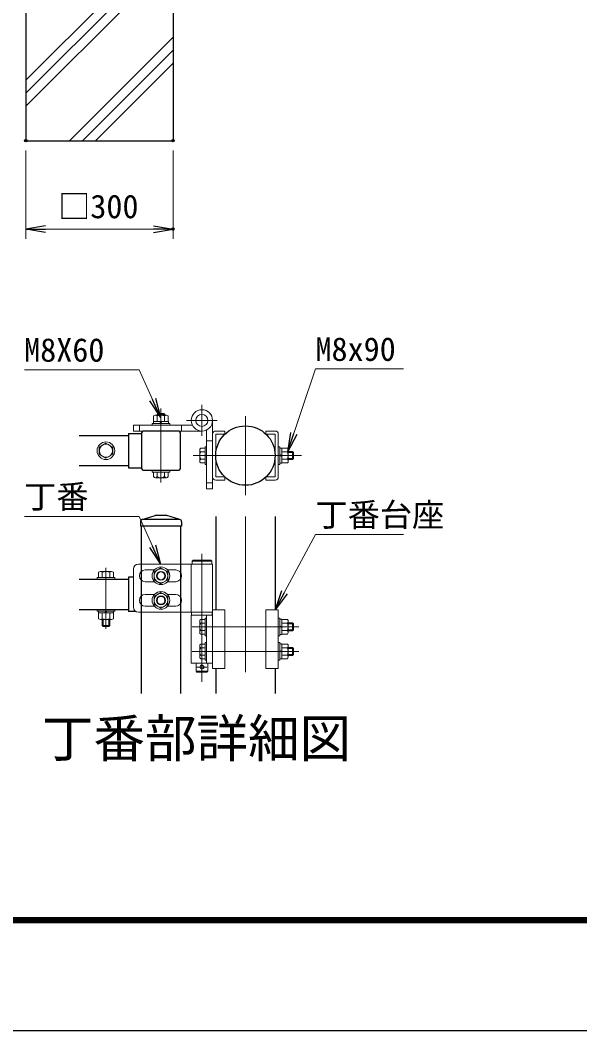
# Model space of a CAD drawing. Units: millimetres, scale not verified. Extents: x -4200 to 4200, y -2970 to 2970.
# Drawn here: x -1745 to -605, y -2970 to -911 of the extents above; entities that cross this region are included whole.
import ezdxf
from ezdxf.enums import TextEntityAlignment as Align

# ---------------------------------------------------------------- set-up
doc = ezdxf.new("R2010")
doc.units = ezdxf.units.MM
doc.header["$LTSCALE"] = 10
doc.header["$PDMODE"] = 32
doc.header["$PDSIZE"] = 5
doc.linetypes.add('USER1', pattern=[50.8, 31.75, -6.35, 6.35, -6.35])
for name, color, linetype, lineweight in [('0-0_D-TTL-TXT', 7, 'Continuous', 25), ('0-1_D-STR1', 1, 'Continuous', 25), ('0-2_D-STR3', 3, 'Continuous', 13), ('0-3_D-BMK', 2, 'USER1', 13), ('0-4_D-STR-TXT', 7, 'Continuous', 13), ('0-5_D-STR-DIM', 7, 'Continuous', 13), ('0-6_D-DCR-HCH', 7, 'Continuous', 13), ('0-8_D-STR4', 7, 'Continuous', 25), ('0-C_D-TTL', 7, 'Continuous', 25)]:
    doc.layers.add(name, color=color, linetype=linetype, lineweight=lineweight)
doc.layers.add('0-9_0', color=7, linetype='Continuous')
doc.layers.add('0-A_Defpoints', color=6, linetype='Continuous')
doc.styles.add('ＭＳ ゴシック', font='')
doc.styles.get('ＭＳ ゴシック').set_extended_font_data('MS Gothic')

# ---------------------------------------------------------------- blocks, each defined once
blk = doc.blocks.new('_Open')
at = {"layer": '0-9_0'}
blk.add_line((-10, 1.667), (0, 0), dxfattribs=at)
blk.add_lwpolyline([(-10, -1.667), (0, 0), (-10, 0)], dxfattribs=at)

msp = doc.modelspace()

# ---------------------------------------------------------------- linework, layer by layer
at = {"layer": '0-1_D-STR1'}
for p, q in [((-1424.77, -1748.1), (-1491.97, -1748.1)), ((-1625.19, -1757.1), (-1524.38, -1757.1)), ((-1524.37, -1753.2), (-1524.37, -1823)), ((-1524.37, -1753.2), (-1498.37, -1753.2)), ((-1524.37, -1753.2), (-1524.37, -1823)), ((-1524.37, -1753.2), (-1498.37, -1753.2)), ((-1498.37, -1754.5), (-1498.37, -1821.7)), ((-1418.37, -1821.7), (-1418.37, -1754.5)), ((-1524.38, -1819.1), (-1625.19, -1819.1)), ((-1524.37, -1823), (-1498.37, -1823)), ((-1524.37, -1823), (-1498.37, -1823)), ((-1491.97, -1828.1), (-1424.77, -1828.1)), ((-1500.38, -1932.78), (-1500.38, -1941.98)), ((-1497, -1928.2), (-1470.38, -1919.98)), ((-1420.46, -1927.98), (-1495.58, -1927.98)), ((-1446.38, -1919.98), (-1470.38, -1919.98)), ((-1419.76, -1928.2), (-1446.38, -1919.98)), ((-1416.38, -1932.78), (-1416.38, -1941.98)), ((-1346.88, -1922.07), (-1346.88, -2111.99)), ((-1225.88, -1922.07), (-1225.88, -2111.99)), ((-1416.38, -1941.98), (-1500.38, -1941.98)), ((-1498.38, -1941.98), (-1498.38, -2018.99)), ((-1498.38, -1941.98), (-1498.38, -2282.93)), ((-1418.38, -1941.98), (-1418.38, -2018.99)), ((-1418.38, -1941.98), (-1418.38, -2282.93)), ((-1498.38, -2034.02), (-1498.38, -2051.95)), ((-1418.38, -2036.38), (-1418.38, -2049.59)), ((-1625.19, -2049.49), (-1524.38, -2049.49)), ((-1524.38, -2045.49), (-1524.38, -2115.49)), ((-1514.4, -2045.49), (-1524.38, -2045.49)), ((-1498.38, -2084.02), (-1498.38, -2101.95)), ((-1418.38, -2086.38), (-1418.38, -2099.59)), ((-1625.19, -2111.49), (-1524.38, -2111.49)), ((-1509.66, -2115.49), (-1524.38, -2115.49)), ((-1346.88, -2231.99), (-1346.88, -2282.93)), ((-1225.88, -2231.99), (-1225.88, -2282.93))]:
    msp.add_line(p, q, dxfattribs=at)
msp.add_circle((-1286.37, -1798.1), 60.5, dxfattribs=at)
for centre, radius, start, end in [((-1491.97, -1754.5), 6.4, 90, 180), ((-1424.77, -1754.5), 6.4, 0, 90), ((-1491.97, -1821.7), 6.4, 180, 270), ((-1424.77, -1821.7), 6.4, 270, 0), ((-1495.58, -1932.78), 4.8, 90, 180), ((-1421.18, -1932.78), 4.8, 0, 72.84994)]:
    msp.add_arc(centre, radius, start, end, dxfattribs=at)
at = {"layer": '0-2_D-STR3'}
for p, q in [((-1473.38, -1728.9), (-1473.38, -1717.3)), ((-1473.38, -1728.9), (-1443.38, -1728.9)), ((-1469.94, -1715.9), (-1446.85, -1715.9)), ((-1466.38, -1714.1), (-1464.38, -1712.1)), ((-1466.38, -1715.9), (-1466.38, -1714.1)), ((-1465.88, -1728.9), (-1465.88, -1717.3)), ((-1460.52, -1732.9), (-1458.21, -1728.9)), ((-1459.13, -1732.9), (-1456.83, -1728.9)), ((-1452.38, -1715.9), (-1452.38, -1712.1)), ((-1450.88, -1728.9), (-1450.88, -1717.3)), ((-1450.38, -1715.9), (-1450.38, -1714.1)), ((-1443.38, -1728.9), (-1443.38, -1717.3)), ((-1442.98, -1732.9), (-1442.98, -1728.9)), ((-1514.44, -1736.1), (-1394.43, -1736.1)), ((-1502.44, -1736.1), (-1502.44, -1748.1)), ((-1476.38, -1736.1), (-1476.38, -1732.9)), ((-1476.38, -1732.9), (-1440.38, -1732.9)), ((-1440.38, -1736.1), (-1476.38, -1736.1)), ((-1473.78, -1732.9), (-1442.98, -1732.9)), ((-1440.38, -1736.1), (-1440.38, -1732.9)), ((-1416.44, -1736.1), (-1416.44, -1748.1)), ((-1365.32, -1865.82), (-1365.32, -1745.81)), ((-1244.43, -1754.5), (-1244.43, -1748.1)), ((-1244.43, -1748.1), (-1225.83, -1748.1)), ((-1365.32, -1767.82), (-1353.32, -1767.82)), ((-1328.32, -1754.5), (-1346.92, -1754.5)), ((-1346.92, -1754.5), (-1346.92, -1841.7)), ((-1244.43, -1754.5), (-1225.83, -1754.5)), ((-1225.83, -1754.5), (-1225.83, -1841.7)), ((-1219.43, -1754.5), (-1219.43, -1841.7)), ((-1570.39, -1772.6), (-1584.39, -1780.68)), ((-1584.39, -1780.68), (-1584.39, -1795.52)), ((-1570.39, -1772.6), (-1556.39, -1780.68)), ((-1556.39, -1780.68), (-1556.39, -1795.52)), ((-1379.52, -1786.84), (-1379.52, -1809.36)), ((-1377.36, -1783.1), (-1368.52, -1783.1)), ((-1377.36, -1790.58), (-1368.52, -1790.58)), ((-1368.52, -1816.1), (-1368.52, -1780.1)), ((-1368.52, -1783.1), (-1368.52, -1813.1)), ((-1219.43, -1780.1), (-1216.23, -1780.1)), ((-1219.43, -1780.1), (-1219.43, -1816.1)), ((-1216.23, -1780.1), (-1216.23, -1816.1)), ((-1216.23, -1782.7), (-1216.23, -1813.5)), ((-1212.23, -1783.1), (-1200.63, -1783.1)), ((-1212.23, -1783.1), (-1212.23, -1813.1)), ((-1212.23, -1790.6), (-1200.63, -1790.6)), ((-1199.23, -1786.54), (-1199.23, -1809.63)), ((-1199.23, -1790.1), (-1190.51, -1790.1)), ((-1190.51, -1790.1), (-1188.51, -1792.1)), ((-1570.39, -1803.6), (-1584.39, -1795.52)), ((-1570.39, -1803.6), (-1556.39, -1795.52)), ((-1377.36, -1805.62), (-1368.52, -1805.62)), ((-1216.23, -1795.96), (-1212.23, -1798.27)), ((-1216.23, -1797.35), (-1212.23, -1799.66)), ((-1212.23, -1805.6), (-1200.63, -1805.6)), ((-1199.23, -1804.1), (-1188.51, -1804.1)), ((-1199.23, -1806.1), (-1190.51, -1806.1)), ((-1476.37, -1828.1), (-1440.37, -1828.1)), ((-1476.37, -1832.1), (-1476.37, -1828.1)), ((-1440.37, -1832.1), (-1440.37, -1828.1)), ((-1377.36, -1813.1), (-1368.52, -1813.1)), ((-1368.52, -1816.1), (-1365.32, -1816.1)), ((-1219.43, -1816.1), (-1216.23, -1816.1)), ((-1216.23, -1813.5), (-1212.23, -1813.5)), ((-1212.23, -1813.1), (-1200.63, -1813.1)), ((-1476.37, -1832.1), (-1440.37, -1832.1)), ((-1473.37, -1840.94), (-1473.37, -1832.1)), ((-1473.37, -1832.1), (-1443.37, -1832.1)), ((-1469.63, -1843.1), (-1447.11, -1843.1)), ((-1465.89, -1840.94), (-1465.89, -1832.1)), ((-1450.85, -1840.94), (-1450.85, -1832.1)), ((-1443.37, -1840.94), (-1443.37, -1832.1)), ((-1328.32, -1841.7), (-1346.92, -1841.7)), ((-1244.43, -1841.7), (-1225.83, -1841.7)), ((-1365.32, -1853.82), (-1353.32, -1853.82)), ((-1392.98, -2010.99), (-1394.98, -2012.99)), ((-1354.98, -2012.99), (-1394.98, -2012.99)), ((-1394.98, -2018.99), (-1394.98, -2012.99)), ((-1356.98, -2010.99), (-1392.98, -2010.99)), ((-1356.98, -2010.99), (-1354.98, -2012.99)), ((-1354.98, -2018.99), (-1354.98, -2012.99)), ((-1585.39, -2046.29), (-1585.39, -2035.39)), ((-1581.64, -2034.28), (-1559.13, -2034.28)), ((-1577.89, -2046.29), (-1577.89, -2035.39)), ((-1562.88, -2046.29), (-1562.88, -2035.39)), ((-1555.38, -2046.29), (-1555.38, -2035.39)), ((-1514.4, -2028.99), (-1514.4, -2106.99)), ((-1396.68, -2018.99), (-1504.4, -2018.99)), ((-1471.8, -2030.99), (-1490.4, -2030.99)), ((-1444.96, -2030.99), (-1428.4, -2030.99)), ((-1353.28, -2018.99), (-1421.88, -2018.99)), ((-1396.68, -2116.99), (-1396.68, -2018.99)), ((-1353.28, -2018.99), (-1396.68, -2018.99)), ((-1354.98, -2018.99), (-1394.98, -2018.99)), ((-1353.28, -2018.99), (-1353.28, -2231.99)), ((-1588.38, -2046.29), (-1588.38, -2049.49)), ((-1552.38, -2046.29), (-1588.38, -2046.29)), ((-1552.38, -2049.49), (-1588.38, -2049.49)), ((-1585.39, -2046.29), (-1555.38, -2046.29)), ((-1552.38, -2046.29), (-1552.38, -2049.49)), ((-1471.8, -2054.99), (-1490.4, -2054.99)), ((-1444.96, -2054.99), (-1428.4, -2054.99)), ((-1471.8, -2080.99), (-1490.4, -2080.99)), ((-1444.96, -2080.99), (-1428.4, -2080.99)), ((-1588.38, -2111.49), (-1588.38, -2114.69)), ((-1552.38, -2111.49), (-1588.38, -2111.49)), ((-1552.38, -2114.69), (-1588.38, -2114.69)), ((-1585.39, -2118.69), (-1585.39, -2130.58)), ((-1577.89, -2118.69), (-1577.89, -2130.58)), ((-1572.52, -2118.69), (-1570.21, -2114.69)), ((-1571.13, -2118.69), (-1568.83, -2114.69)), ((-1562.88, -2118.69), (-1562.88, -2130.58)), ((-1555.38, -2118.69), (-1555.38, -2130.58)), ((-1552.38, -2111.49), (-1552.38, -2114.69)), ((-1396.68, -2116.99), (-1504.4, -2116.99)), ((-1471.8, -2104.99), (-1490.4, -2104.99)), ((-1444.96, -2104.99), (-1428.4, -2104.99)), ((-1353.28, -2116.99), (-1396.68, -2116.99)), ((-1353.28, -2116.99), (-1396.68, -2116.99)), ((-1395.98, -2122.99), (-1395.98, -2116.99)), ((-1395.98, -2116.99), (-1353.98, -2116.99)), ((-1353.98, -2122.99), (-1353.98, -2116.99)), ((-1353.28, -2111.99), (-1328.28, -2111.99)), ((-1328.28, -2111.99), (-1328.28, -2231.99)), ((-1244.44, -2111.99), (-1244.44, -2231.99)), ((-1219.44, -2111.99), (-1244.44, -2111.99)), ((-1219.44, -2111.99), (-1219.44, -2231.99)), ((-1559.13, -2131.69), (-1581.64, -2131.69)), ((-1578.38, -2144.29), (-1578.38, -2131.69)), ((-1576.38, -2146.29), (-1576.38, -2131.69)), ((-1564.38, -2146.29), (-1564.38, -2131.69)), ((-1562.38, -2144.29), (-1562.38, -2131.69)), ((-1396.68, -2220.99), (-1396.68, -2122.99)), ((-1396.68, -2122.99), (-1353.28, -2122.99)), ((-1353.98, -2122.99), (-1395.98, -2122.99)), ((-1379.48, -2135.73), (-1379.48, -2158.24)), ((-1377.32, -2131.99), (-1368.48, -2131.99)), ((-1377.32, -2139.47), (-1368.48, -2139.47)), ((-1368.48, -2164.99), (-1368.48, -2128.99)), ((-1368.48, -2131.99), (-1368.48, -2161.99)), ((-1365.28, -2220.99), (-1365.28, -2122.99)), ((-1219.44, -2128.99), (-1216.24, -2128.99)), ((-1219.44, -2164.99), (-1219.44, -2128.99)), ((-1216.24, -2128.99), (-1216.24, -2164.99)), ((-1216.24, -2131.59), (-1216.24, -2162.39)), ((-1212.24, -2131.99), (-1200.64, -2131.99)), ((-1212.24, -2131.99), (-1212.24, -2161.99)), ((-1212.24, -2139.49), (-1200.64, -2139.49)), ((-1199.24, -2135.43), (-1199.24, -2158.52)), ((-1199.24, -2138.99), (-1190.48, -2138.99)), ((-1190.48, -2138.99), (-1188.48, -2140.99)), ((-1576.38, -2146.29), (-1578.38, -2144.29)), ((-1562.38, -2144.29), (-1578.38, -2144.29)), ((-1576.38, -2146.29), (-1564.38, -2146.29)), ((-1562.38, -2144.29), (-1564.38, -2146.29)), ((-1377.32, -2154.5), (-1368.48, -2154.5)), ((-1216.24, -2144.85), (-1212.24, -2147.16)), ((-1216.24, -2146.24), (-1212.24, -2148.54)), ((-1212.24, -2154.49), (-1200.64, -2154.49)), ((-1199.24, -2152.99), (-1188.48, -2152.99)), ((-1199.24, -2154.99), (-1190.48, -2154.99)), ((-1377.32, -2161.99), (-1368.48, -2161.99)), ((-1377.32, -2181.99), (-1368.48, -2181.99)), ((-1368.48, -2164.99), (-1365.28, -2164.99)), ((-1368.48, -2214.99), (-1368.48, -2178.99)), ((-1368.48, -2181.99), (-1368.48, -2211.99)), ((-1219.44, -2164.99), (-1216.24, -2164.99)), ((-1219.44, -2178.99), (-1216.24, -2178.99)), ((-1219.44, -2214.99), (-1219.44, -2178.99)), ((-1216.24, -2162.39), (-1212.24, -2162.39)), ((-1216.24, -2178.99), (-1216.24, -2214.99)), ((-1216.24, -2181.59), (-1216.24, -2212.39)), ((-1212.24, -2161.99), (-1200.64, -2161.99)), ((-1212.24, -2181.99), (-1200.64, -2181.99)), ((-1212.24, -2181.99), (-1212.24, -2211.99)), ((-1379.48, -2185.73), (-1379.48, -2208.24)), ((-1377.32, -2189.47), (-1368.48, -2189.47)), ((-1216.24, -2194.85), (-1212.24, -2197.16)), ((-1216.24, -2196.24), (-1212.24, -2198.54)), ((-1212.24, -2189.49), (-1200.64, -2189.49)), ((-1199.24, -2185.43), (-1199.24, -2208.52)), ((-1199.24, -2188.99), (-1190.48, -2188.99)), ((-1190.48, -2188.99), (-1188.48, -2190.99)), ((-1353.28, -2220.99), (-1396.68, -2220.99)), ((-1386.98, -2220.99), (-1386.98, -2236.99)), ((-1377.32, -2204.5), (-1368.48, -2204.5)), ((-1377.32, -2211.99), (-1368.48, -2211.99)), ((-1368.48, -2214.99), (-1365.28, -2214.99)), ((-1362.98, -2220.99), (-1362.98, -2236.99)), ((-1219.44, -2214.99), (-1216.24, -2214.99)), ((-1216.24, -2212.39), (-1212.24, -2212.39)), ((-1212.24, -2204.49), (-1200.64, -2204.49)), ((-1212.24, -2211.99), (-1200.64, -2211.99)), ((-1199.24, -2202.99), (-1188.48, -2202.99)), ((-1199.24, -2204.99), (-1190.48, -2204.99)), ((-1386.98, -2236.99), (-1384.98, -2238.99)), ((-1386.98, -2236.99), (-1362.98, -2236.99)), ((-1384.98, -2238.99), (-1364.98, -2238.99)), ((-1364.98, -2238.99), (-1362.98, -2236.99)), ((-1353.28, -2231.99), (-1328.28, -2231.99)), ((-1219.44, -2231.99), (-1244.44, -2231.99))]:
    msp.add_line(p, q, dxfattribs=at)
for points in [[(-1473.78, -1732.9), (-1473.78, -1728.9), (-1442.98, -1728.9)], [(-1466.38, -1714.1), (-1450.38, -1714.1), (-1452.38, -1712.1)], [(-1464.38, -1715.9), (-1464.38, -1712.1), (-1452.38, -1712.1)], [(-1353.32, -1726.4), (-1353.32, -1865.82), (-1365.32, -1865.82)], [(-1375.02, -1748.1), (-1514.44, -1748.1), (-1514.44, -1736.1)], [(-1328.32, -1754.5), (-1328.32, -1748.1), (-1346.92, -1748.1)], [(-1368.52, -1780.1), (-1365.32, -1780.1), (-1365.32, -1816.1)], [(-1216.23, -1782.7), (-1212.23, -1782.7), (-1212.23, -1813.5)], [(-1190.51, -1790.1), (-1190.51, -1806.1), (-1188.51, -1804.1)], [(-1199.23, -1792.1), (-1188.51, -1792.1), (-1188.51, -1804.1)], [(-1328.32, -1841.7), (-1328.32, -1848.1), (-1346.92, -1848.1)], [(-1244.43, -1841.7), (-1244.43, -1848.1), (-1225.83, -1848.1)], [(-1585.78, -2118.69), (-1554.98, -2118.69), (-1554.98, -2114.69)], [(-1585.78, -2118.69), (-1585.78, -2114.69), (-1554.98, -2114.69)], [(-1368.48, -2128.99), (-1365.28, -2128.99), (-1365.28, -2164.99)], [(-1216.24, -2131.59), (-1212.24, -2131.59), (-1212.24, -2162.39)], [(-1190.48, -2138.99), (-1190.48, -2154.99), (-1188.48, -2152.99)], [(-1199.24, -2140.99), (-1188.48, -2140.99), (-1188.48, -2152.99)], [(-1368.48, -2178.99), (-1365.28, -2178.99), (-1365.28, -2214.99)], [(-1216.24, -2181.59), (-1212.24, -2181.59), (-1212.24, -2212.39)], [(-1199.24, -2190.99), (-1188.48, -2190.99), (-1188.48, -2202.99)], [(-1190.48, -2188.99), (-1190.48, -2204.99), (-1188.48, -2202.99)]]:
    msp.add_lwpolyline(points, dxfattribs=at)
for points in [[(-1458.38, -2026.79), (-1472.41, -2034.89), (-1472.41, -2051.09), (-1458.38, -2059.19), (-1444.35, -2051.09), (-1444.35, -2034.89)], [(-1458.38, -2076.79), (-1472.41, -2084.89), (-1472.41, -2101.09), (-1458.38, -2109.19), (-1444.35, -2101.09), (-1444.35, -2084.89)]]:
    msp.add_lwpolyline(points, close=True, dxfattribs=at)
for centre, radius in [((-1375.02, -1726.4), 21.7), ((-1375.02, -1726.4), 12.3), ((-1570.39, -1788.1), 18), ((-1570.39, -1788.1), 13.42), ((-1458.38, -2042.99), 18), ((-1458.38, -2042.99), 14.07), ((-1458.38, -2042.99), 9), ((-1458.38, -2042.99), 8), ((-1458.38, -2092.99), 18), ((-1458.38, -2092.99), 14.07), ((-1458.38, -2092.99), 9), ((-1458.38, -2092.99), 8), ((-1374.98, -2228.99), 4)]:
    msp.add_circle(centre, radius, dxfattribs=at)
for centre, radius, start, end in [((-1469.63, -1721.59), 5.7, 48.83491, 131.16509), ((-1458.38, -1736.69), 20.79, 68.85295, 111.14705), ((-1447.13, -1721.59), 5.7, 48.86505, 131.13495), ((-1346.92, -1754.5), 6.4, 90, 180), ((-1225.83, -1754.5), 6.4, 360, 90), ((-1375.2, -1786.84), 4.32, 120, 240), ((-1365.36, -1798.1), 14.16, 147.93138, 212.06862), ((-1204.92, -1786.85), 5.7, 318.83491, 41.16509), ((-1220.02, -1798.1), 20.79, 338.85295, 21.14705), ((-1375.2, -1809.36), 4.32, 120, 240), ((-1204.92, -1809.35), 5.7, 318.86505, 41.13495), ((-1469.63, -1838.78), 4.32, 210, 330), ((-1458.37, -1828.94), 14.16, 237.93138, 302.06862), ((-1447.11, -1838.78), 4.32, 210, 330), ((-1346.92, -1841.7), 6.4, 180, 270), ((-1225.83, -1841.7), 6.4, 270, 0), ((-1581.64, -2041.19), 6.91, 57.13278, 122.86722), ((-1570.38, -2060.26), 25.98, 73.22135, 106.77865), ((-1559.13, -2041.19), 6.91, 57.13278, 122.86722), ((-1504.4, -2028.99), 10, 90, 180), ((-1490.4, -2042.99), 12, 90, 270), ((-1428.4, -2042.99), 12, 270, 90), ((-1490.4, -2092.99), 12, 90, 270), ((-1428.4, -2092.99), 12, 270, 90), ((-1504.4, -2106.99), 10, 180, 270), ((-1581.64, -2124.78), 6.91, 237.13278, 302.86722), ((-1570.38, -2105.71), 25.98, 253.22135, 286.77865), ((-1559.13, -2124.78), 6.91, 237.13278, 302.86722), ((-1375.16, -2135.73), 4.32, 120, 240), ((-1365.32, -2146.99), 14.16, 147.93138, 212.06862), ((-1204.92, -2135.74), 5.7, 318.83491, 41.16509), ((-1220.02, -2146.99), 20.79, 338.85295, 21.14705), ((-1375.16, -2158.24), 4.32, 120, 240), ((-1204.93, -2158.24), 5.7, 318.86505, 41.13495), ((-1375.16, -2185.73), 4.32, 120, 240), ((-1204.92, -2185.74), 5.7, 318.83491, 41.16509), ((-1365.32, -2196.99), 14.16, 147.93138, 212.06862), ((-1220.02, -2196.99), 20.79, 338.85295, 21.14705), ((-1375.16, -2208.24), 4.32, 120, 240), ((-1204.93, -2208.24), 5.7, 318.86505, 41.13495)]:
    msp.add_arc(centre, radius, start, end, dxfattribs=at)
at = {"layer": '0-3_D-BMK'}
for p, q in [((-1458.38, -1702.1), (-1458.37, -1853.1)), ((-1375.02, -1757.77), (-1375.02, -1695.02)), ((-1343.64, -1726.4), (-1406.39, -1726.4)), ((-1286.37, -1717.6), (-1286.37, -1878.6)), ((-1171.98, -1798.08), (-1392.84, -1798.1)), ((-1286.38, -1922.07), (-1286.38, -2282.93)), ((-1374.98, -1997.92), (-1374.98, -2258.87)), ((-1570.38, -2151.18), (-1570.38, -2027)), ((-1394.58, -2146.99), (-1177.38, -2146.99)), ((-1394.58, -2196.99), (-1177.38, -2196.99)), ((-1364.98, -2228.99), (-1384.98, -2228.99))]:
    msp.add_line(p, q, dxfattribs=at)
at = {"layer": '0-4_D-STR-TXT'}
for points in [[(-1736.53, -1623.33), (-1502.94, -1623.33), (-1460.34, -1718.52)], [(-964.43, -1621.59), (-1143.74, -1621.59), (-1199.92, -1789.16)], [(-1736.53, -1922.14), (-1502.94, -1922.14), (-1460.34, -2017.32)], [(-964.43, -1959.06), (-1143.74, -1959.06), (-1224.93, -2110.22)]]:
    msp.add_lwpolyline(points, dxfattribs=at)
at = {"layer": '0-5_D-STR-DIM'}
for p, q in [((-1733.73, -1176.78), (-1733.73, -1356.78)), ((-1433.73, -1176.78), (-1433.73, -1356.78)), ((-1693.73, -1336.78), (-1473.73, -1336.78))]:
    msp.add_line(p, q, dxfattribs=at)
at = {"layer": '0-6_D-DCR-HCH'}
for p, q in [((-1733.73, -1060.09), (-1433.73, -760.09)), ((-1733.73, -1086.61), (-1433.73, -786.61)), ((-1733.73, -1033.57), (-1556.94, -856.78)), ((-1644.8, -1156.78), (-1433.73, -945.71)), ((-1618.29, -1156.78), (-1433.73, -972.22)), ((-1591.77, -1156.78), (-1433.73, -998.74))]:
    msp.add_line(p, q, dxfattribs=at)
at = {"layer": '0-8_D-STR4'}
for p, q in [((-1733.73, -556.78), (-1733.73, -1156.78)), ((-1433.73, -556.78), (-1433.73, -1156.78)), ((-1733.73, -1156.78), (-1433.73, -1156.78))]:
    msp.add_line(p, q, dxfattribs=at)
at = {"layer": '0-A_Defpoints'}
for p in [(-1733.73, -1156.78), (-1733.73, -1156.78), (-1433.73, -1156.78), (-1433.73, -1336.78)]:
    msp.add_point(p, dxfattribs=at)
at = {"layer": '0-C_D-TTL', "color": 2}
msp.add_lwpolyline([(-4199.68, 2970.23), (4200.32, 2970.23), (4200.32, -2969.77), (-4199.68, -2969.77)], close=True, dxfattribs=at)
at = {"layer": '0-C_D-TTL'}
for points in [[(-3929.68, 2750.23), (3930.32, 2750.23), (3930.32, -2749.77), (-3929.68, -2749.77)], [(-3927.18, 2747.73), (3927.82, 2747.73), (3927.82, -2747.27), (-3927.18, -2747.27)], [(-3924.68, 2745.23), (3925.32, 2745.23), (3925.32, -2744.77), (-3924.68, -2744.77)], [(-3922.18, 2742.73), (3922.82, 2742.73), (3922.82, -2742.27), (-3922.18, -2742.27)], [(-3919.68, 2740.23), (3920.32, 2740.23), (3920.32, -2739.77), (-3919.68, -2739.77)]]:
    msp.add_lwpolyline(points, close=True, dxfattribs=at)

# ---------------------------------------------------------------- block references
at = {"layer": '0-4_D-STR-TXT', "xscale": 4, "yscale": 4}
for p, rotation in [((-1459.52, -1720.34), 294.10901), ((-1200.56, -1791.06), 251.46328), ((-1459.52, -2019.15), 294.10901), ((-1225.88, -2111.99), 241.75846)]:
    msp.add_blockref('_Open', p, dxfattribs=dict(at, rotation=rotation))
at = {"layer": '0-5_D-STR-DIM', "xscale": 4, "yscale": 4, "rotation": 180}
msp.add_blockref('_Open', (-1733.73, -1336.78), dxfattribs=at)
at = {"layer": '0-5_D-STR-DIM', "xscale": 4, "yscale": 4}
msp.add_blockref('_Open', (-1433.73, -1336.78), dxfattribs=at)

# ---------------------------------------------------------------- texts
at = {"layer": '0-0_D-TTL-TXT', "style": 'ＭＳ ゴシック'}
msp.add_text('丁番部詳細図', height=76.98, dxfattribs=at).set_placement((-1700.96, -2435.6), align=Align.BOTTOM_LEFT)
at = {"layer": '0-4_D-STR-TXT', "style": 'ＭＳ ゴシック'}
for s, p in [('M8X60', (-1737.16, -1621.36)), ('M8x90', (-1143.62, -1619.64)), ('丁番', (-1737.16, -1920.17)), ('丁番台座', (-1143.62, -1957.12))]:
    msp.add_text(s, height=48.09, dxfattribs=at).set_placement(p, align=Align.BOTTOM_LEFT)
at = {"layer": '0-5_D-STR-DIM', "style": 'ＭＳ ゴシック'}
msp.add_text('□300', height=48.09, dxfattribs=at).set_placement((-1667.88, -1329.03), align=Align.BOTTOM_LEFT)

doc.saveas('drawing.dxf')
